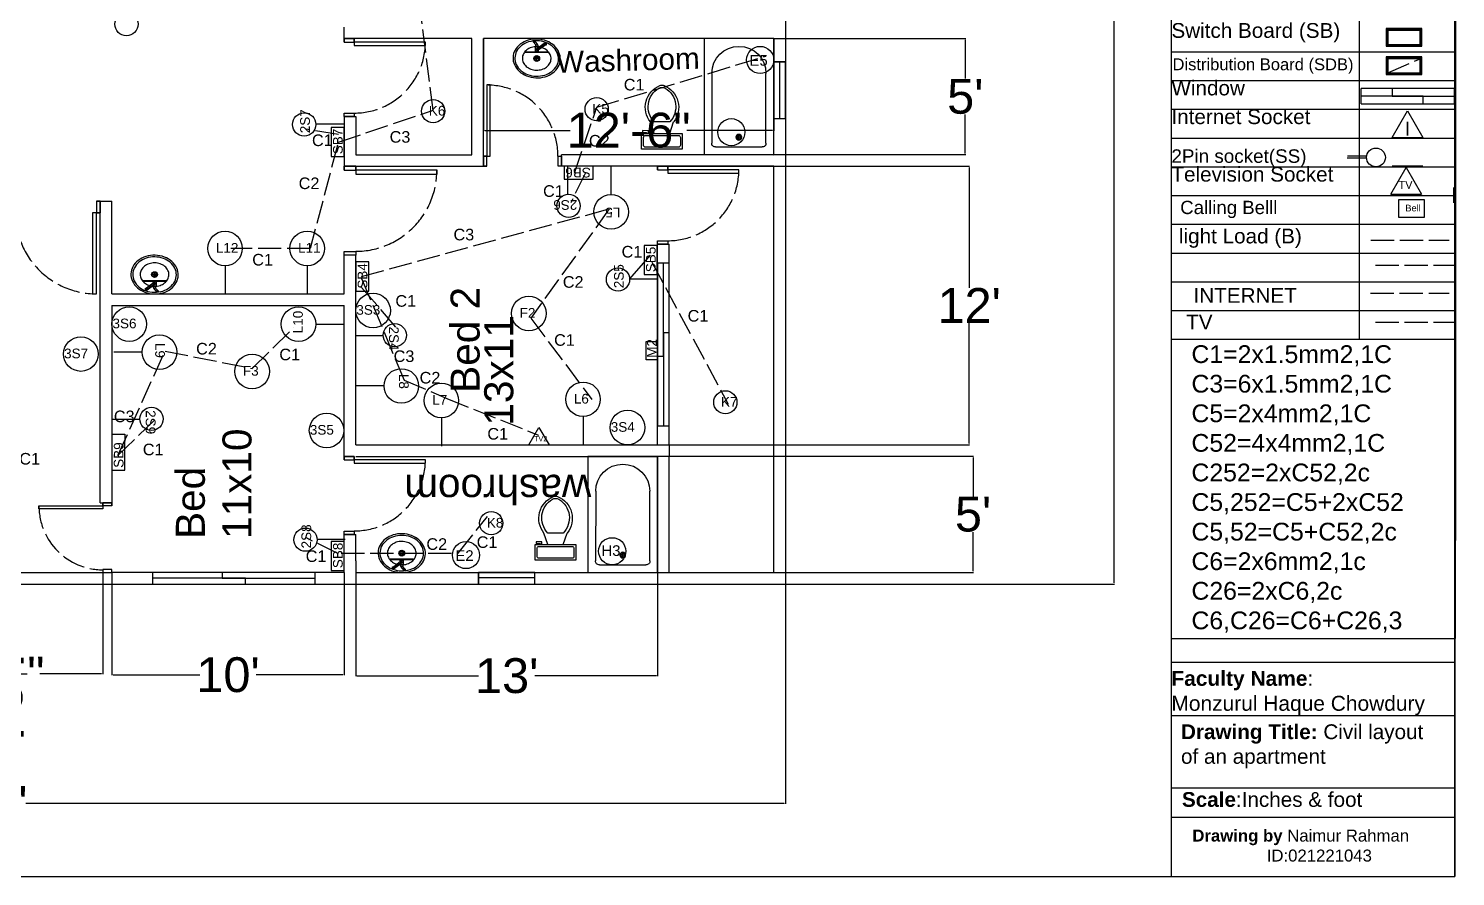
# Model space of a CAD drawing. Header units: inches. Extents: x -412 to 20037, y 548 to 16595.
# Drawn here: x 5575 to 6313, y 7955 to 8393 of the extents above; entities that cross this region are included whole.
import ezdxf
from ezdxf.enums import TextEntityAlignment as Align

# ---------------------------------------------------------------- set-up
doc = ezdxf.new("R2010")
doc.units = ezdxf.units.IN
doc.header["$MEASUREMENT"] = 0
doc.linetypes.add('ACAD_ISO02W100', pattern=[15, 12, -3])
doc.layers.get('Defpoints').update_dxf_attribs({"color": 6})
for name, color, linetype in [('bath', 4, 'Continuous'), ('freecads.com', 7, 'Continuous'), ('Heavy Load', 3, 'ACAD_ISO02W100'), ('iNTERNET', 30, 'ACAD_ISO02W100'), ('light_dwgmodels.com', 250, 'ACAD_ISO02W100'), ('TV WIRE', 62, 'ACAD_ISO02W100')]:
    doc.layers.add(name, color=color, linetype=linetype)
doc.layers.add('text', color=140, linetype='Continuous', lineweight=9)
doc.styles.add('Arial', font='arial.ttf')
doc.styles.get("Standard").update_dxf_attribs({"font": 'arial.ttf'})
doc.dimstyles.new('Copy of civil layout', dxfattribs={"dimtxt": 18, "dimasz": 0.625, "dimexe": 0.18, "dimexo": 0.0625, "dimgap": 0.09, "dimtad": 0, "dimtih": 1, "dimtoh": 1, "dimdec": 1, "dimzin": 0, "dimdsep": 46, "dimlunit": 4, "dimtxsty": 'Standard', "dimcen": 0.09, "dimclrd": 6, "dimclre": 256, "dimclrt": 256, "dimadec": 0, "dimazin": 0, "dimtfac": 1.5, "dimtdec": 1, "dimtofl": 0, "dimtmove": 0, "dimatfit": 0, "dimfxl": 1, "dimtolj": 1, "dimtzin": 0, "dimlwe": -1, "dimarcsym": 0})

# ---------------------------------------------------------------- blocks, each defined once
blk = doc.blocks.new('Bath Tub - 26 x 60 in.')
for p, q in [((8, -18), (10, -18)), ((9, -17), (9, -19))]:
    blk.add_line(p, q)
blk.add_lwpolyline([(0, -36), (0, 0), (60, 0), (60, -36)], close=True)
for points in [[(4, -30), (4, -6)], [(6, -4), (42, -4)], [(42, -32), (6, -32)]]:
    blk.add_lwpolyline(points)
for radius in [1.5, 1]:
    blk.add_circle((9, -18), radius)
for centre, radius, start, end in [((5.75, -5.75), 1.77, 81.8699, 188.1301), ((42, -18), 14, 270, 90), ((5.75, -30.25), 1.77, 171.8699, 278.1301)]:
    blk.add_arc(centre, radius, start, end)
blk = doc.blocks.new('Toilet - top')
for p, q in [((9.5, -6), (9.5, -2)), ((-10, -8.5), (-8, -8.5)), ((-10, -9.5), (-10, -8.5)), ((-7, -9.5), (-10, -9.5)), ((-8, -8.5), (-8, -8)), ((-7, -8), (-7, -9.5)), ((-4, -8), (-6, -14)), ((4, -14), (-4, -14)), ((4, -8), (6, -14))]:
    blk.add_line(p, q)
blk.add_lwpolyline([(10.5, -8), (10.5, 0), (-10.5, 0), (-10.5, -8)], close=True)
for points in [[(-9.5, -2), (-9.5, -6)], [(8.5, -1), (-8.5, -1)], [(-8.5, -7), (8.5, -7)]]:
    blk.add_lwpolyline(points)
for centre, radius, start, end in [((-8.62, -1.88), 0.884, 81.8699, 188.1301), ((-8.62, -6.12), 0.884, 171.8699, 278.1301), ((8.62, -1.88), 0.884, 351.8699, 98.1301), ((8.62, -6.12), 0.884, 261.8699, 8.1301), ((3.52, -21.58), 12.17, 141.46911, 247.97143), ((4.2, -21.82), 11.33, 136.36773, 238.94682), ((-3.52, -21.58), 12.17, 292.02843, 38.53071), ((-4.2, -21.82), 11.33, 301.05301, 43.63209), ((0, -27.88), 4, 245.73182, 294.26817), ((0, -29), 4, 254.86053, 285.13947)]:
    blk.add_arc(centre, radius, start, end)
blk = doc.blocks.new('Sink - Oval top')
for p, q in [((-1, 0), (1, 0)), ((0, 1), (0, -1))]:
    blk.add_line(p, q)
at = {"linetype": 'Continuous'}
for points in [[(-12.23, 0.39, 0.117634), (-11.46, -3.36, 0.104469), (-8.88, -6.8, 0.090016), (-5.08, -9.07, 0.08192), (-0.32, -10.02, 0.08192), (4.49, -9.38, 0.090016), (8.42, -7.36, 0.104469), (11.22, -4.09, 0.117634), (12.23, -0.39, 0.117634), (11.46, 3.36, 0.104469), (8.88, 6.8, 0.090016), (5.08, 9.07, 0.08192), (0.32, 10.02, 0.08192), (-4.49, 9.38, 0.090016), (-8.42, 7.36, 0.104469), (-11.22, 4.09, 0.117634)], [(-11.29, 0.16, 0.118622), (-10.52, -3.25, 0.104678), (-8.07, -6.36, 0.089562), (-4.54, -8.37, 0.081185), (-0.13, -9.15, 0.081185), (4.3, -8.49, 0.089562), (7.89, -6.58, 0.104678), (10.42, -3.55, 0.118622), (11.29, -0.16, 0.118622), (10.52, 3.25, 0.104678), (8.07, 6.36, 0.089562), (4.54, 8.37, 0.081185), (0.13, 9.15, 0.081185), (-4.3, 8.49, 0.089562), (-7.89, 6.58, 0.104678), (-10.42, 3.55, 0.118622)], [(-7.42, 0.08, 0.118283), (-6.91, -2.17, 0.104607), (-5.29, -4.21, 0.089718), (-2.97, -5.53, 0.081436), (-0.07, -6.04, 0.081436), (2.84, -5.59, 0.089718), (5.2, -4.33, 0.104607), (6.86, -2.32, 0.118283), (7.42, -0.08, 0.118283), (6.91, 2.17, 0.104607), (5.29, 4.21, 0.089718), (2.97, 5.53, 0.081436), (0.07, 6.04, 0.081436), (-2.84, 5.59, 0.089718), (-5.2, 4.33, 0.104607), (-6.86, 2.32, 0.118283)]]:
    blk.add_lwpolyline(points, format="xyb", close=True, dxfattribs=at)
for radius in [1.5, 1]:
    blk.add_circle((0, 0), radius)
blk = doc.blocks.new('Faucet - single handle front')
for p, q in [((-2, 6), (-2, 5.5)), ((-1, 6), (-2, 6)), ((-0.5, 4), (-2, 5.5)), ((-2, 5.5), (-1, 5.5)), ((-1, 5.5), (-1, 6)), ((0.5, 4), (-1, 6)), ((-1, 5.5), (0.5, 4)), ((-0.75, 3), (0.75, 3)), ((-0.75, 0.5), (-0.75, 3)), ((-0.75, 1), (0.75, 1)), ((-0.5, 4), (0.5, 4)), ((-0.25, 2), (3.75, 5)), ((3.75, 4.5), (-0.25, 1.5)), ((-0.25, 1.5), (-0.25, 2)), ((0.75, 1.5), (-0.25, 1.5)), ((0.75, 1.5), (4.08742, 4.003)), ((0.75, 3), (0.75, 2.7386)), ((0.75, 1.5), (0.75, 0.5)), ((3.75, 4.5), (3.75, 5)), ((3.75, 5), (4.75, 5)), ((3.75, 4), (3.75, 4.5)), ((4.75, 4.5), (3.75, 4.5)), ((4.75, 4), (3.75, 4)), ((4.75, 5), (4.75, 4.5)), ((4.75, 4.5), (4.75, 4))]:
    blk.add_line(p, q)
blk.add_lwpolyline([(-6, 0), (-6, 0.5), (6, 0.5), (6, 0)], close=True)
for centre, start, end in [((1.25426, 3.0302), 151.0646, 180.8629), ((-1.25426, 3.0302), 359.1371, 28.93536)]:
    blk.add_arc(centre, 2.00448, start, end)
blk = doc.blocks.new('*D106')
at = {"transparency": 16777216}
for p, q in [((5966.38, 8718.2), (6136.5, 8718.2)), ((5966.38, 8106.2), (6136.5, 8106.2))]:
    blk.add_line(p, q, dxfattribs=at)
at = {"color": 6, "lineweight": -2, "transparency": 16777216}
for p, q in [((6136.32, 8717.57), (6136.32, 8421.48)), ((6136.32, 8106.82), (6136.32, 8402.92))]:
    blk.add_line(p, q, dxfattribs=at)
at = {"color": 6, "transparency": 16777216}
for points in [[(6136.22, 8717.57), (6136.43, 8717.57), (6136.32, 8718.2)], [(6136.22, 8106.82), (6136.43, 8106.82), (6136.32, 8106.2)]]:
    blk.add_solid(points, dxfattribs=at)
at = {"layer": 'Defpoints', "color": 0, "transparency": 16777216}
for p in [(5966.32, 8718.2), (5966.32, 8106.2), (6136.32, 8106.2)]:
    blk.add_point(p, dxfattribs=at)
at = {"transparency": 16777216, "insert": (6136.32, 8412.2), "char_height": 18, "attachment_point": 5}
blk.add_mtext("\\A1;51'", dxfattribs=at)
blk = doc.blocks.new('*D122')
at = {"transparency": 16777216}
for p, q in [((5468.33, 8112.21), (5468.33, 8059.59)), ((5613.61, 8112.21), (5613.61, 8059.59))]:
    blk.add_line(p, q, dxfattribs=at)
at = {"color": 6, "lineweight": -2, "transparency": 16777216}
for p, q in [((5468.95, 8059.77), (5500.96, 8059.77)), ((5612.98, 8059.77), (5580.97, 8059.77))]:
    blk.add_line(p, q, dxfattribs=at)
at = {"color": 6, "transparency": 16777216}
for points in [[(5468.95, 8059.88), (5468.95, 8059.67), (5468.33, 8059.77)], [(5612.98, 8059.88), (5612.98, 8059.67), (5613.61, 8059.77)]]:
    blk.add_solid(points, dxfattribs=at)
at = {"layer": 'Defpoints', "color": 0, "transparency": 16777216}
for p in [(5468.33, 8112.27), (5613.61, 8112.27), (5613.61, 8059.77)]:
    blk.add_point(p, dxfattribs=at)
at = {"transparency": 16777216, "insert": (5540.97, 8059.77), "char_height": 18, "attachment_point": 5}
blk.add_mtext('\\A1;12\'-1{\\H1.5x;\\S1/2;}"', dxfattribs=at)
blk = doc.blocks.new('*D123')
at = {"transparency": 16777216}
for p, q in [((5618.33, 8112.21), (5618.33, 8059.09)), ((5738.33, 8112.21), (5738.33, 8059.09))]:
    blk.add_line(p, q, dxfattribs=at)
at = {"color": 6, "lineweight": -2, "transparency": 16777216}
for p, q in [((5618.95, 8059.27), (5663.81, 8059.27)), ((5737.7, 8059.27), (5692.84, 8059.27))]:
    blk.add_line(p, q, dxfattribs=at)
at = {"color": 6, "transparency": 16777216}
for points in [[(5618.95, 8059.38), (5618.95, 8059.17), (5618.33, 8059.27)], [(5737.7, 8059.38), (5737.7, 8059.17), (5738.33, 8059.27)]]:
    blk.add_solid(points, dxfattribs=at)
at = {"layer": 'Defpoints', "color": 0, "transparency": 16777216}
for p in [(5618.33, 8112.27), (5738.33, 8112.27), (5738.33, 8059.27)]:
    blk.add_point(p, dxfattribs=at)
at = {"transparency": 16777216, "insert": (5678.33, 8059.27), "char_height": 18, "attachment_point": 5}
blk.add_mtext("\\A1;10'", dxfattribs=at)
blk = doc.blocks.new('*D124')
at = {"transparency": 16777216}
for p, q in [((5744.33, 8112.21), (5744.33, 8058.59)), ((5900.33, 8112.21), (5900.33, 8058.59))]:
    blk.add_line(p, q, dxfattribs=at)
at = {"color": 6, "lineweight": -2, "transparency": 16777216}
for p, q in [((5744.95, 8058.77), (5807.81, 8058.77)), ((5899.7, 8058.77), (5836.84, 8058.77))]:
    blk.add_line(p, q, dxfattribs=at)
at = {"color": 6, "transparency": 16777216}
for points in [[(5744.95, 8058.88), (5744.95, 8058.67), (5744.33, 8058.77)], [(5899.7, 8058.88), (5899.7, 8058.67), (5900.33, 8058.77)]]:
    blk.add_solid(points, dxfattribs=at)
at = {"layer": 'Defpoints', "color": 0, "transparency": 16777216}
for p in [(5744.33, 8112.27), (5900.33, 8112.27), (5900.33, 8058.77)]:
    blk.add_point(p, dxfattribs=at)
at = {"transparency": 16777216, "insert": (5822.33, 8058.77), "char_height": 18, "attachment_point": 5}
blk.add_mtext("\\A1;13'", dxfattribs=at)
blk = doc.blocks.new('*D125')
at = {"transparency": 16777216}
for p, q in [((5150.33, 8106.21), (5150.33, 7992.59)), ((5966.33, 8106.21), (5966.33, 7992.59))]:
    blk.add_line(p, q, dxfattribs=at)
at = {"color": 6, "lineweight": -2, "transparency": 16777216}
for p, q in [((5150.95, 7992.77), (5542.91, 7992.77)), ((5965.7, 7992.77), (5573.74, 7992.77))]:
    blk.add_line(p, q, dxfattribs=at)
at = {"color": 6, "transparency": 16777216}
for points in [[(5150.95, 7992.88), (5150.95, 7992.67), (5150.33, 7992.77)], [(5965.7, 7992.88), (5965.7, 7992.67), (5966.33, 7992.77)]]:
    blk.add_solid(points, dxfattribs=at)
at = {"layer": 'Defpoints', "color": 0, "transparency": 16777216}
for p in [(5150.33, 8106.27), (5966.33, 8106.27), (5966.33, 7992.77)]:
    blk.add_point(p, dxfattribs=at)
at = {"transparency": 16777216, "insert": (5558.33, 7992.77), "char_height": 18, "attachment_point": 5}
blk.add_mtext("\\A1;68'", dxfattribs=at)
blk = doc.blocks.new('*D129')
at = {"transparency": 16777216}
for p, q in [((5810.33, 8388.21), (5810.33, 8340.59)), ((5960.31, 8388.21), (5960.31, 8340.59))]:
    blk.add_line(p, q, dxfattribs=at)
at = {"color": 6, "lineweight": -2, "transparency": 16777216}
for p, q in [((5810.95, 8340.77), (5855.16, 8340.77)), ((5959.69, 8340.77), (5915.48, 8340.77))]:
    blk.add_line(p, q, dxfattribs=at)
at = {"color": 6, "transparency": 16777216}
for points in [[(5810.95, 8340.88), (5810.95, 8340.67), (5810.33, 8340.77)], [(5959.69, 8340.88), (5959.69, 8340.67), (5960.31, 8340.77)]]:
    blk.add_solid(points, dxfattribs=at)
at = {"layer": 'Defpoints', "color": 0, "transparency": 16777216}
for p in [(5810.33, 8388.27), (5960.31, 8388.27), (5960.31, 8340.77)]:
    blk.add_point(p, dxfattribs=at)
at = {"transparency": 16777216, "insert": (5885.32, 8340.77), "char_height": 18, "attachment_point": 5}
blk.add_mtext('\\A1;12\'-6"', dxfattribs=at)
blk = doc.blocks.new('*D130')
at = {"transparency": 16777216}
for p, q in [((5960.39, 8388.27), (6059.51, 8388.27)), ((5960.39, 8328.27), (6059.51, 8328.27))]:
    blk.add_line(p, q, dxfattribs=at)
at = {"color": 6, "lineweight": -2, "transparency": 16777216}
for p, q in [((6059.33, 8387.65), (6059.33, 8367.52)), ((6059.33, 8328.9), (6059.33, 8349.03))]:
    blk.add_line(p, q, dxfattribs=at)
at = {"color": 6, "transparency": 16777216}
for points in [[(6059.22, 8387.65), (6059.43, 8387.65), (6059.33, 8388.27)], [(6059.22, 8328.9), (6059.43, 8328.9), (6059.33, 8328.27)]]:
    blk.add_solid(points, dxfattribs=at)
at = {"layer": 'Defpoints', "color": 0, "transparency": 16777216}
for p in [(5960.33, 8388.27), (5960.33, 8328.27), (6059.33, 8328.27)]:
    blk.add_point(p, dxfattribs=at)
at = {"transparency": 16777216, "insert": (6059.33, 8358.27), "char_height": 18, "attachment_point": 5}
blk.add_mtext("\\A1;5'", dxfattribs=at)
blk = doc.blocks.new('*D131')
at = {"transparency": 16777216}
for p, q in [((5900.39, 8172.27), (6063.51, 8172.27)), ((5900.39, 8112.27), (6063.51, 8112.27))]:
    blk.add_line(p, q, dxfattribs=at)
at = {"color": 6, "lineweight": -2, "transparency": 16777216}
for p, q in [((6063.33, 8171.65), (6063.33, 8151.52)), ((6063.33, 8112.9), (6063.33, 8133.03))]:
    blk.add_line(p, q, dxfattribs=at)
at = {"color": 6, "transparency": 16777216}
for points in [[(6063.22, 8171.65), (6063.43, 8171.65), (6063.33, 8172.27)], [(6063.22, 8112.9), (6063.43, 8112.9), (6063.33, 8112.27)]]:
    blk.add_solid(points, dxfattribs=at)
at = {"layer": 'Defpoints', "color": 0, "transparency": 16777216}
for p in [(5900.33, 8172.27), (5900.33, 8112.27), (6063.33, 8112.27)]:
    blk.add_point(p, dxfattribs=at)
at = {"transparency": 16777216, "insert": (6063.33, 8142.27), "char_height": 18, "attachment_point": 5}
blk.add_mtext("\\A1;5'", dxfattribs=at)
blk = doc.blocks.new('*D132')
at = {"transparency": 16777216}
for p, q in [((5900.39, 8322.27), (6061.51, 8322.27)), ((5900.39, 8178.27), (6061.51, 8178.27))]:
    blk.add_line(p, q, dxfattribs=at)
at = {"color": 6, "lineweight": -2, "transparency": 16777216}
for p, q in [((6061.33, 8321.65), (6061.33, 8259.4)), ((6061.33, 8178.9), (6061.33, 8241.15))]:
    blk.add_line(p, q, dxfattribs=at)
at = {"color": 6, "transparency": 16777216}
for points in [[(6061.22, 8321.65), (6061.43, 8321.65), (6061.33, 8322.27)], [(6061.22, 8178.9), (6061.43, 8178.9), (6061.33, 8178.27)]]:
    blk.add_solid(points, dxfattribs=at)
at = {"layer": 'Defpoints', "color": 0, "transparency": 16777216}
for p in [(5900.33, 8322.27), (6061.33, 8322.27), (5900.33, 8178.27)]:
    blk.add_point(p, dxfattribs=at)
at = {"transparency": 16777216, "insert": (6061.33, 8250.27), "char_height": 18, "attachment_point": 5}
blk.add_mtext("\\A1;12'", dxfattribs=at)

msp = doc.modelspace()

# ---------------------------------------------------------------- linework, layer by layer
for p, q in [((6165.83, 7955.06), (6165.83, 8917.05)), ((5966.32, 8487.2), (5966.32, 8329.09)), ((5738.32, 8388.2), (5738.32, 8394.2)), ((5804.32, 8388.2), (5743.58, 8388.2)), ((5804.32, 8328.2), (5804.32, 8388.2)), ((5960.32, 8388.2), (5810.32, 8388.2)), ((5810.32, 8327.45), (5810.32, 8388.2)), ((5960.32, 8328.2), (5960.32, 8388.2)), ((5738.32, 8347.9), (5744.32, 8347.9)), ((5738.32, 8347.9), (5738.32, 8322.2)), ((5744.32, 8347.9), (5744.32, 8328.2)), ((5744.32, 8328.2), (5804.32, 8328.2)), ((5850.62, 8322.2), (5850.62, 8328.2)), ((5960.32, 8328.2), (5850.62, 8328.2)), ((5966.32, 8329.09), (5966.32, 8106.2)), ((6266.69, 8326.43), (6256.7, 8326.43)), ((6266.79, 8327.48), (6256.8, 8327.48)), ((5744.32, 8322.2), (5804.32, 8322.2)), ((5804.32, 8322.2), (5810.32, 8322.2)), ((5960.32, 8322.2), (5850.62, 8322.2)), ((5960.32, 8112.2), (5960.32, 8322.2)), ((5612.32, 8154.2), (5612.32, 8304.2)), ((5612.32, 8304.2), (5618.32, 8304.2)), ((5618.32, 8256.2), (5618.32, 8304.2)), ((5900.32, 8281.9), (5906.32, 8281.9)), ((5900.32, 8178.2), (5900.32, 8281.9)), ((5906.32, 8178.2), (5906.32, 8281.9)), ((5738.32, 8256.2), (5738.32, 8276.2)), ((5744.32, 8178.2), (5744.32, 8276.2)), ((5618.32, 8256.2), (5738.32, 8256.2)), ((5618.32, 8250.2), (5738.32, 8250.2)), ((5618.32, 8250.2), (5618.32, 8148.2)), ((5738.32, 8178.2), (5738.32, 8250.2)), ((5625.03, 8183.7), (5625.03, 8180.13)), ((5738.32, 8172.2), (5738.32, 8178.2)), ((5744.32, 8178.2), (5900.32, 8178.2)), ((5906.32, 8178.2), (5906.32, 8172.2)), ((5744.32, 8172.2), (5900.32, 8172.2)), ((5900.32, 8172.2), (5900.32, 8112.2)), ((5906.32, 8112.2), (5906.32, 8172.2)), ((5612.32, 8148.2), (5612.32, 8156.35)), ((5618.32, 8154.2), (5618.32, 8148.2)), ((5612.32, 8148.2), (5618.32, 8148.2)), ((5738.32, 8131.9), (5744.32, 8131.9)), ((5738.32, 8112.2), (5738.32, 8131.9)), ((5744.32, 8118.2), (5744.32, 8131.9)), ((5468.32, 8112.2), (5607.6, 8112.2)), ((5607.6, 8112.2), (5613.6, 8112.2)), ((5738.32, 8112.2), (5618.32, 8112.2)), ((5744.32, 8118.2), (5744.32, 8112.2)), ((5744.32, 8112.2), (5900.32, 8112.2)), ((5906.32, 8112.2), (5960.32, 8112.2)), ((5390.32, 8106.2), (5966.32, 8106.2))]:
    msp.add_line(p, q)
at = {"linetype": 'ByBlock', "lineweight": 25}
for p, q in [((6262.9, 8589.56), (6262.9, 8232.51)), ((6312.6, 8078.07), (6312.6, 8128.71)), ((6165.83, 8078.07), (6312.6, 8078.07))]:
    msp.add_line(p, q, dxfattribs=at)
at = {"color": 3, "linetype": 'ACAD_ISO02W100'}
for p, q in [((5784.32, 8351.2), (5770.82, 8457.7)), ((5868.82, 8352.7), (5956.32, 8379.2)), ((5735.32, 8334.7), (5784.32, 8351.2)), ((5857.32, 8318.7), (5868.82, 8352.7)), ((5735.33, 8338.67), (5718.47, 8341.44)), ((5734.82, 8333.2), (5720.82, 8279.7)), ((5862.98, 8318.88), (5855.52, 8303.38)), ((5747.32, 8265.2), (5875.32, 8300.2)), ((5875.32, 8300.2), (5834.82, 8243.7)), ((5720.82, 8279.7), (5679.82, 8279.7)), ((5897.32, 8272.7), (5936.82, 8199.2)), ((5747.32, 8264.2), (5769.32, 8211.7)), ((5747.32, 8259.61), (5766.59, 8237.14)), ((5690.82, 8217.7), (5712.32, 8238.7)), ((5834.82, 8243.7), (5866.32, 8201.7)), ((5621.32, 8172.7), (5645.82, 8226.7)), ((5645.82, 8226.7), (5690.82, 8217.7)), ((5769.32, 8211.7), (5791.32, 8202.2)), ((5791.32, 8202.2), (5838.82, 8183.2)), ((5621.32, 8172.7), (5640.44, 8191.11)), ((5797.32, 8122.2), (5812.32, 8141.2)), ((5735.47, 8121.85), (5718.49, 8130.22)), ((5736.82, 8122.2), (5797.32, 8122.2))]:
    msp.add_line(p, q, dxfattribs=at)
at = {"color": 143, "true_color": 0x7aafdf}
for p, q in [((5963.54, 8346.95), (5963.54, 8376.19)), ((5836.94, 8109.42), (5807.7, 8109.42))]:
    msp.add_line(p, q, dxfattribs=at)
at = {"color": 0}
for p, q in [((6279.94, 8337.11), (6287.87, 8350.84)), ((6287.87, 8350.84), (6295.8, 8337.11)), ((5723.49, 8344.17), (5738.1, 8344.17)), ((6279.94, 8337.11), (6295.8, 8337.11)), ((5853.96, 8307.6), (5853.96, 8322.21)), ((5876.26, 8307.58), (5876.26, 8322.19)), ((6279.14, 8307.81), (6287.07, 8321.54)), ((6279.88, 8322.44), (6295.74, 8322.44)), ((6287.07, 8321.54), (6294.99, 8307.81)), ((6279.14, 8307.81), (6294.99, 8307.81)), ((5676.76, 8270.81), (5676.76, 8256.2)), ((5719.26, 8270.81), (5719.26, 8256.2)), ((5885.68, 8264.05), (5900.28, 8264.05)), ((5723.71, 8240.64), (5738.31, 8240.64)), ((5758.63, 8234.52), (5744.02, 8234.52)), ((5633.93, 8226.14), (5619.32, 8226.14)), ((5758.93, 8208.64), (5744.32, 8208.64)), ((5861.76, 8192.81), (5861.76, 8178.2)), ((5632.93, 8191.26), (5618.32, 8191.26)), ((5788.56, 8192.17), (5788.56, 8177.56)), ((5833.82, 8178.2), (5839.01, 8187.18)), ((5839.01, 8187.18), (5844.19, 8178.2)), ((5618.3, 8183.7), (5625.03, 8183.7)), ((5833.82, 8178.2), (5844.19, 8178.2)), ((5724.15, 8129.52), (5738.76, 8129.52))]:
    msp.add_line(p, q, dxfattribs=at)
at = {"color": 3}
msp.add_line((5896.4, 8276.28), (5885.84, 8264.05), dxfattribs=at)
for points in [[(4971.18, 7955.06), (6312.33, 7955.06), (6312.33, 8917.05), (4971.18, 8917.05)], [(5618.3, 8180.13), (5618.3, 8165.07), (5625.03, 8165.07), (5625.03, 8180.13)]]:
    msp.add_lwpolyline(points)
for points in [[(6276.83, 8384.24), (6295.18, 8384.24), (6295.18, 8393.41), (6276.83, 8393.41)], [(6277.72, 8385.21), (6294.36, 8385.21), (6294.36, 8392.46), (6277.72, 8392.46)], [(6276.83, 8369.58), (6295.18, 8369.58), (6295.18, 8378.76), (6276.83, 8378.76)], [(6277.72, 8370.55), (6294.36, 8370.55), (6294.36, 8377.8), (6277.72, 8377.8)], [(5960.32, 8376.19), (5960.32, 8376.19), (5966.32, 8376.19), (5966.32, 8376.19)], [(5738.32, 8327.2), (5738.32, 8342.26), (5731.59, 8342.26), (5731.59, 8327.2)], [(5867.05, 8322.2), (5852, 8322.2), (5852, 8315.47), (5867.05, 8315.47)], [(5900.05, 8266.2), (5900.05, 8281.26), (5893.32, 8281.26), (5893.32, 8266.2)], [(5751.05, 8257.7), (5751.05, 8272.76), (5744.32, 8272.76), (5744.32, 8257.7)], [(5894.32, 8222.2), (5894.32, 8231.7), (5900.32, 8231.7), (5900.32, 8222.2)], [(5738.32, 8113.2), (5738.32, 8128.26), (5731.59, 8128.26), (5731.59, 8113.2)], [(5807.7, 8106.2), (5807.7, 8106.2), (5807.7, 8112.2), (5807.7, 8112.2)]]:
    msp.add_lwpolyline(points, close=True)
at = {"color": 4}
for points in [[(6277.26, 8384.72), (6294.73, 8384.72), (6294.73, 8392.93), (6277.26, 8392.93)], [(6277.26, 8370.06), (6294.73, 8370.06), (6294.73, 8378.28), (6277.26, 8378.28)]]:
    msp.add_lwpolyline(points, close=True, dxfattribs=at)
at = {"color": 240, "true_color": 0xed1f24}
for points in [[(5738.32, 8386.45), (5738.32, 8388.2), (5743.58, 8388.2), (5743.58, 8384.69)], [(5743.58, 8349.71), (5743.58, 8347.9), (5738.32, 8347.9), (5738.32, 8349.65)], [(5812.07, 8322.2), (5810.32, 8322.2), (5810.32, 8327.45), (5813.83, 8327.45)], [(5848.81, 8327.45), (5850.62, 8327.45), (5850.62, 8322.2), (5848.87, 8322.2)], [(5738.32, 8320.2), (5738.32, 8322.2), (5744.32, 8322.2), (5744.32, 8318.2)], [(5900.32, 8320.45), (5900.32, 8322.2), (5905.58, 8322.2), (5905.58, 8318.69)], [(5610.32, 8304.2), (5612.32, 8304.2), (5612.32, 8298.2), (5608.32, 8298.2)], [(5905.58, 8283.71), (5905.58, 8281.9), (5900.32, 8281.9), (5900.32, 8283.65)], [(5744.32, 8278.27), (5744.32, 8276.2), (5738.32, 8276.2), (5738.32, 8278.2)], [(5738.32, 8170.45), (5738.32, 8172.2), (5743.58, 8172.2), (5743.58, 8168.69)], [(5618.32, 8146.62), (5618.32, 8148.2), (5613.6, 8148.2), (5613.6, 8145.05)], [(5743.58, 8133.71), (5743.58, 8131.9), (5738.32, 8131.9), (5738.32, 8133.65)]]:
    msp.add_lwpolyline(points, dxfattribs=at)
for points in [[(5738.32, 8388.2), (5738.32, 8386.45), (5743.58, 8386.45), (5743.58, 8388.2)], [(5743.58, 8386.45), (5743.58, 8384.69), (5780.37, 8384.69), (5780.37, 8386.45)], [(5812.07, 8327.45), (5813.83, 8327.45), (5813.83, 8364.25), (5812.07, 8364.25)], [(5738.32, 8347.9), (5738.32, 8349.65), (5743.58, 8349.65), (5743.58, 8347.9)], [(5810.32, 8322.2), (5812.07, 8322.2), (5812.07, 8327.45), (5810.32, 8327.45)], [(5850.62, 8322.2), (5848.87, 8322.2), (5848.87, 8327.45), (5850.62, 8327.45)], [(5738.32, 8322.2), (5738.32, 8320.2), (5744.32, 8320.2), (5744.32, 8322.2)], [(5744.32, 8320.2), (5744.32, 8318.2), (5786.32, 8318.2), (5786.32, 8320.2)], [(5900.32, 8322.2), (5900.32, 8320.45), (5905.58, 8320.45), (5905.58, 8322.2)], [(5905.58, 8320.45), (5905.58, 8318.69), (5942.37, 8318.69), (5942.37, 8320.45)], [(5612.32, 8304.2), (5610.32, 8304.2), (5610.32, 8298.2), (5612.32, 8298.2)], [(5610.32, 8298.2), (5608.32, 8298.2), (5608.32, 8256.2), (5610.32, 8256.2)], [(5900.32, 8281.9), (5900.32, 8283.65), (5905.58, 8283.65), (5905.58, 8281.9)], [(5738.32, 8276.2), (5738.32, 8278.2), (5744.32, 8278.2), (5744.32, 8276.2)], [(5738.32, 8172.2), (5738.32, 8170.45), (5743.58, 8170.45), (5743.58, 8172.2)], [(5743.58, 8170.45), (5743.58, 8168.69), (5780.37, 8168.69), (5780.37, 8170.45)], [(5613.6, 8146.62), (5613.6, 8145.05), (5580.55, 8145.05), (5580.55, 8146.62)], [(5618.32, 8148.2), (5618.32, 8146.62), (5613.6, 8146.62), (5613.6, 8148.2)], [(5738.32, 8131.9), (5738.32, 8133.65), (5743.58, 8133.65), (5743.58, 8131.9)], [(5618.32, 8112.2), (5618.32, 8113.77), (5613.6, 8113.77), (5613.6, 8112.2)]]:
    msp.add_lwpolyline(points, close=True, dxfattribs=at)
at = {"color": 143, "true_color": 0x7aafdf}
for points in [[(5960.32, 8376.19), (5960.32, 8346.95), (5966.32, 8346.95), (5966.32, 8376.19)], [(5906.32, 8188.05), (5906.32, 8272.05), (5900.32, 8272.05), (5900.32, 8188.05)], [(5903.32, 8224.05), (5903.32, 8272.05), (5900.32, 8272.05), (5900.32, 8224.05)], [(5906.32, 8188.05), (5906.32, 8236.05), (5903.32, 8236.05), (5903.32, 8188.05)], [(5639.32, 8106.2), (5723.32, 8106.2), (5723.32, 8112.2), (5639.32, 8112.2)], [(5675.32, 8109.2), (5723.32, 8109.2), (5723.32, 8112.2), (5675.32, 8112.2)], [(5807.7, 8106.2), (5836.94, 8106.2), (5836.94, 8112.2), (5807.7, 8112.2)], [(5639.32, 8106.2), (5687.32, 8106.2), (5687.32, 8109.2), (5639.32, 8109.2)]]:
    msp.add_lwpolyline(points, close=True, dxfattribs=at)
for points in [[(6311.88, 8362.5), (6263.86, 8362.5)], [(6311.88, 8362.5), (6279.87, 8362.5), (6279.87, 8358.49), (6311.88, 8358.49)], [(6263.86, 8354.49), (6295.88, 8354.49), (6295.88, 8358.49), (6263.86, 8358.49)], [(6263.86, 8354.49), (6311.88, 8354.49)]]:
    msp.add_lwpolyline(points, dxfattribs=at)
at = {"color": 0}
msp.add_lwpolyline([(6283.4, 8304.97), (6296.53, 8304.97), (6296.53, 8295.75), (6283.4, 8295.75)], close=True, dxfattribs=at)
for centre, radius in [((5625.82, 8395.7), 6), ((5953.32, 8377.2), 7), ((5784.32, 8350.7), 6), ((5868.82, 8351.7), 6), ((5717.66, 8343.82), 6), ((5938.42, 8339.85), 7), ((5854.31, 8301.77), 6), ((5879.85, 8263.7), 6), ((5764.46, 8234.87), 6), ((5935.32, 8200.2), 6), ((5638.76, 8191.6), 6), ((5814.32, 8137.7), 6), ((5718.32, 8129.17), 6), ((5801.32, 8121.2), 7), ((5876.82, 8123.21), 7)]:
    msp.add_circle(centre, radius)
at = {"color": 4}
msp.add_circle((6271.55, 8326.79), 4.86, dxfattribs=at)
at = {"color": 0}
for centre in [(5876.26, 8298.64), (5676.76, 8279.75), (5719.26, 8279.75), (5753.26, 8247.64), (5833.76, 8246.14), (5627.26, 8240.64), (5714.76, 8240.64), (5602.26, 8225.14), (5642.87, 8226.14), (5690.76, 8216.14), (5767.87, 8208.64), (5788.56, 8201.11), (5861.76, 8201.75), (5729.26, 8185.64), (5884.76, 8187.14)]:
    msp.add_circle(centre, 8.94, dxfattribs=at)
at = {"color": 240, "linetype": 'ACAD_ISO02W100', "true_color": 0xed1f24}
for centre, radius, start, end in [((5743.58, 8386.45), 36.73, 270, 0), ((5812.07, 8327.45), 36.73, 0, 90), ((5744.32, 8320.2), 41.93, 270, 0), ((5905.58, 8320.45), 36.73, 270, 0), ((5610.32, 8298.2), 41.93, 180, 270), ((5743.58, 8170.45), 36.73, 270, 0), ((5613.6, 8146.62), 32.99, 180, 270)]:
    msp.add_arc(centre, radius, start, end, dxfattribs=at)
at = {"layer": 'bath', "color": 254, "true_color": 0xddb3d4}
for p, q in [((6312.62, 8614.12), (6312.62, 8128.71)), ((6312.33, 8562.9), (6312.33, 8077.49)), ((6165.83, 8381.38), (6312.62, 8381.38)), ((6165.83, 8366.52), (6312.62, 8366.52)), ((6165.83, 8351.66), (6312.62, 8351.66)), ((6165.83, 8336.8), (6312.62, 8336.8)), ((6165.83, 8321.93), (6312.62, 8321.93)), ((6165.83, 8307.07), (6312.62, 8307.07)), ((6165.83, 8292.21), (6312.62, 8292.21)), ((6165.83, 8277.34), (6312.62, 8277.34)), ((6165.83, 8262.48), (6312.62, 8262.48)), ((6165.83, 8247.62), (6312.62, 8247.62)), ((6165.83, 8232.75), (6312.62, 8232.75))]:
    msp.add_line(p, q, dxfattribs=at)
at = {"layer": 'bath', "color": 0, "linetype": 'ACAD_ISO02W100'}
msp.add_line((6277.72, 8370.55), (6294.36, 8377.8), dxfattribs=at)
at = {"layer": 'bath', "color": 4, "linetype": 'ACAD_ISO02W100'}
for p, q in [((6263.86, 8354.49), (6263.86, 8362.5)), ((6311.88, 8362.5), (6311.88, 8354.49)), ((6311.59, 8311.28), (6311.59, 8303.28))]:
    msp.add_line(p, q, dxfattribs=at)
at = {"layer": 'freecads.com', "lineweight": 30}
for p, q in [((6312.33, 8340.4), (6312.33, 8462.73)), ((6312.33, 8338.87), (6312.33, 7955.06)), ((6165.83, 8065.83), (6312.33, 8065.83)), ((6165.83, 8038.31), (6312.33, 8038.31)), ((6165.83, 8000.94), (6312.33, 8000.94)), ((6165.83, 7985.65), (6312.33, 7985.65)), ((6165.83, 7955.06), (6312.33, 7955.06))]:
    msp.add_line(p, q, dxfattribs=at)
at = {"layer": 'Heavy Load'}
msp.add_line((6268.92, 8284.02), (6309.44, 8284.02), dxfattribs=at)
at = {"layer": 'Heavy Load', "color": 6}
msp.add_line((6271.29, 8271.1), (6311.82, 8271.1), dxfattribs=at)
at = {"layer": 'Heavy Load', "color": 150}
msp.add_line((6268.79, 8256.7), (6309.32, 8256.7), dxfattribs=at)
at = {"layer": 'Heavy Load', "color": 2}
msp.add_line((6271.29, 8241.61), (6311.81, 8241.61), dxfattribs=at)

# ---------------------------------------------------------------- block references
at = {"layer": 'bath'}
for name, p, rotation in [('Sink - Oval top', (5837.82, 8377.95), 179.0122396003602), ('Faucet - single handle front', (5837.87, 8380.95), 359.0122396003601), ('Faucet - single handle front', (5640.34, 8263.22), 180), ('Faucet - single handle front', (5768.08, 8119.22), 180)]:
    msp.add_blockref(name, p, dxfattribs=dict(at, rotation=rotation))
at = {"layer": 'bath', "xscale": -1}
for name, p, rotation in [('Bath Tub - 26 x 60 in.', (5960.29, 8328.2), 269.9707958308226), ('Toilet - top', (5902.56, 8331.12), 179.9707958308224), ('Bath Tub - 26 x 60 in.', (5900.29, 8112.2), 269.9707958308226), ('Toilet - top', (5847.56, 8118.62), 179.9707958308224)]:
    msp.add_blockref(name, p, dxfattribs=dict(at, rotation=rotation))
at = {"layer": 'bath'}
for p in [(5640.34, 8266.22), (5768.08, 8122.22)]:
    msp.add_blockref('Sink - Oval top', p, dxfattribs=at)

# ---------------------------------------------------------------- texts
for s, height, rotation, p in [('Washroom', 10.996, 1.606, (5847.99, 8370.56)), ('2S7', 5, 90, (5720.6, 8339.3)), ('SB7', 5, 90, (5737.58, 8328.44)), ('SB6', 5, 180, (5865.81, 8321.45)), ('2S6', 5, 180, (5858.83, 8304.71)), ('L5', 5, 180, (5881.02, 8300.82)), ('SB5', 5, 90, (5899.31, 8267.44)), ('SB4', 5, 90, (5750.31, 8258.94)), ('2S5', 5, 90, (5882.79, 8259.18)), ('Bed 2', 15, 90, (5808.32, 8205.09)), ('L10', 5, 90, (5716.95, 8235.88)), ('13x11', 15, 90, (5825.71, 8188.15)), ('2S4', 5, 270, (5761.52, 8239.39)), ('L9', 5, 270, (5640.69, 8230.9)), ('L8', 5, 270, (5766.69, 8214.9)), ('2S9', 5, 270, (5635.82, 8196.13)), ('11x10', 15, 90, (5690.43, 8129.56)), ('SB9', 5, 90, (5624.29, 8166.31)), ('Bed', 15, 90, (5666.33, 8129.56)), ('washroom', 15, 180, (5866.01, 8162.72)), ('2S8', 5, 90, (5721.26, 8124.65)), ('SB8', 5, 90, (5737.58, 8114.44))]:
    msp.add_text(s, height=height, rotation=rotation).set_placement(p)
for s, height, p in [('K6', 5, (5782.06, 8348.44)), ('K5', 5, (5866.56, 8349.44)), ('Bell', 3.413, (6286.73, 8298.9)), ('L12', 5, (5672.01, 8277.56)), ('L11', 5, (5714.51, 8277.56)), ('3S3', 5, (5744.59, 8245.46)), ('F2', 5, (5829.01, 8243.96)), ('3S6', 5, (5618.59, 8238.46)), ('3S7', 5, (5593.59, 8222.96)), ('F3', 5, (5686.01, 8213.96)), ('L7', 5, (5783.8, 8198.93)), ('L6', 5, (5857.01, 8199.56)), ('K7', 5, (5933.06, 8197.94)), ('3S5', 5, (5720.59, 8183.46)), ('3S4', 5, (5876.09, 8184.96)), ('K8', 5, (5812.06, 8135.44))]:
    msp.add_text(s, height=height).set_placement(p)
at = {"color": 0, "style": 'Arial'}
msp.add_text('I', height=7.13, dxfattribs=at).set_placement((6287.87, 8341.69), align=Align.MIDDLE_CENTER)
at = {"char_height": 5.5}
for s, insert, attachment_point in [('E5', (5947.82, 8379.7), 1), ('H3', (5871.32, 8120.71), 7), ('E2', (5795.82, 8123.7), 1)]:
    msp.add_mtext_dynamic_manual_height_columns(s, width=7.5, gutter_width=1, heights=[0], dxfattribs=dict(at, insert=insert, attachment_point=attachment_point))
at = {"color": 3, "linetype": 'ACAD_ISO02W100', "char_height": 6, "attachment_point": 1}
for s, insert in [('C1', (5882.82, 8367.41)), ('C3', (5761.82, 8340.41)), ('C1', (5721.7, 8338.65)), ('C2', (5864.82, 8338.41)), ('C2', (5714.82, 8316.41)), ('C1', (5841.12, 8312.41)), ('C3', (5794.82, 8289.91)), ('C1', (5881.69, 8281.05)), ('C1', (5690.82, 8276.91)), ('C2', (5851.32, 8265.41)), ('C1', (5764.8, 8255.59)), ('C1', (5915.82, 8247.91)), ('C2', (5661.82, 8230.91)), ('C1', (5846.82, 8235.41)), ('C1', (5704.82, 8227.91)), ('C3', (5763.89, 8227.04)), ('C2', (5777.32, 8215.91)), ('C3', (5619.32, 8195.91)), ('C1', (5812.32, 8186.91)), ('C1', (5634.28, 8178.8)), ('C1', (5570.45, 8174.01)), ('C2', (5780.82, 8129.91)), ('C1', (5806.82, 8130.91)), ('C1', (5718.44, 8123.65))]:
    msp.add_mtext_dynamic_manual_height_columns(s, width=39.7938, gutter_width=60, heights=[0], dxfattribs=dict(at, insert=insert))
at = {"color": 7, "insert": (6170.39, 8304.38), "char_height": 6.8811, "attachment_point": 1}
msp.add_mtext_dynamic_manual_height_columns('{\\C4;Calling Belll}', width=66.5172, gutter_width=1.53, heights=[0], dxfattribs=at)
at = {"insert": (5894.82, 8223.2), "char_height": 5, "attachment_point": 1, "rotation": 90}
msp.add_mtext_dynamic_manual_height_columns('{\\C1;M2}', width=23.5, gutter_width=1, heights=[0], dxfattribs=at)
at = {"lineweight": 25, "insert": (6176.18, 8229.69), "char_height": 9.1748, "attachment_point": 1}
msp.add_mtext_dynamic_manual_height_columns('{\\fArialMT|b0|i0|c0|p32;C1=2x1.5mm2,1C\\PC3=6x1.5mm2,1C\\PC5=2x4mm2,1C\\PC52=4x4mm2,1C\\PC252=2xC52,2c\\PC5,252=C5+2xC52\\PC5,52=C5+C52,2c\\PC6=2x6mm2,1c\\PC26=2xC6,2c\\PC6,C26=C6+C26,3}', width=109.3404, gutter_width=0.963, heights=[0], dxfattribs=at)
at = {"layer": 'bath', "color": 4, "linetype": 'ACAD_ISO02W100', "attachment_point": 1}
for s, width, gutter_width, insert, char_height in [('Switch Board (SB)', 97.3453, 1.53, (6165.83, 8396.25), 7.6457), ('Distribution Board (SDB)', 1523.0742, 1.53, (6166.4, 8377.98), 6.1165), ('Window', 97.3453, 1.53, (6165.83, 8366.52), 7.646), ('Internet Socket', 97.3453, 1.53, (6165.83, 8351.66), 7.6457), ('2Pin socket(SS)', 88.769, 1.39, (6165.83, 8330.97), 6.972), ('Television Socket', 97.3453, 1.53, (6165.83, 8321.93), 7.6457), ('{\\C31;\\c6737150;TV}', 11.8905, 1.38, (6283.1, 8314.68), 4.1287), ('{\\C31;\\c6737150;TV2}', 7.776, 0.9, (5836.41, 8182.69), 2.7)]:
    msp.add_mtext_dynamic_manual_height_columns(s, width=width, gutter_width=gutter_width, heights=[0], dxfattribs=dict(at, insert=insert, char_height=char_height))
at = {"layer": 'iNTERNET', "lineweight": 25, "insert": (6177.27, 8259.27), "char_height": 7.646, "attachment_point": 1}
msp.add_mtext_dynamic_manual_height_columns('INTERNET', width=31.3472, gutter_width=1.53, heights=[0], dxfattribs=at)
at = {"layer": 'light_dwgmodels.com', "insert": (6169.72, 8289.98), "char_height": 7.6457, "attachment_point": 1}
msp.add_mtext_dynamic_manual_height_columns('{\\C4;light Load (B)}', width=73.3982, gutter_width=1.53, heights=[0.5], dxfattribs=at)
at = {"layer": 'text', "color": 0, "attachment_point": 1}
for s, width, gutter_width, heights, insert, char_height in [('{\\fArial|b1|i0|c0|p34;Faculty Name\\fArial|b0|i0|c0|p34;\\C256;: \\PMonzurul Haque Chowdury}', 492.2579, 1.55, [49], (6165.83, 8061.36), 7.7415), ('{\\fArial|b1|i0|c0|p34;\\C7;Drawing Title:\\fArial|b0|i0|c0|p34;\\C256;\\c0; \\C256;Civil layout of an apartment}', 127.3143, 1.53, [0], (6170.79, 8033.71), 7.64565), ('{\\fArial|b1|i0|c0|p34;\\C7;Scale\\fArial|b0|i0|c0|p34;\\C256;:Inches & foot}', 113.2787, 1.53, [0], (6171.27, 7998.7), 7.6457), ('{\\fArial|b1|i0|c0|p34;\\C9;Drawing by\\C256; \\fArial|b0|i0|c0|p34;Naimur Rahman\\P                ID:021221043}', 137.0363, 1.55, [0], (6176.64, 7979.3), 6.1932)]:
    msp.add_mtext_dynamic_manual_height_columns(s, width=width, gutter_width=gutter_width, heights=heights, dxfattribs=dict(at, insert=insert, char_height=char_height))
at = {"layer": 'TV WIRE', "lineweight": 25, "insert": (6173.45, 8245.51), "char_height": 7.646, "attachment_point": 1}
msp.add_mtext_dynamic_manual_height_columns('TV', width=22.937, gutter_width=1.53, heights=[0], dxfattribs=at)

# ---------------------------------------------------------------- dimensions: what is measured, and where the dimension line sits
for base, p1, p2, picture, middle in [((6136.32, 8106.2), (5966.32, 8718.2), (5966.32, 8106.2), '*D106', (6136.32, 8412.2)), ((6059.33, 8328.27), (5960.33, 8388.27), (5960.33, 8328.27), '*D130', (6059.33, 8358.27)), ((6063.33, 8112.27), (5900.33, 8172.27), (5900.33, 8112.27), '*D131', (6063.33, 8142.27))]:
    dim = msp.add_linear_dim(base=base, p1=p1, p2=p2, angle=90, dimstyle='Copy of civil layout')
    dim.commit()
    dim.dimension.update_dxf_attribs({"geometry": picture, "text_midpoint": middle})
for base, p1, p2, picture, middle in [((5960.31, 8340.77), (5810.33, 8388.27), (5960.31, 8388.27), '*D129', (5885.32, 8340.77)), ((5613.61, 8059.77), (5468.33, 8112.27), (5613.61, 8112.27), '*D122', (5540.97, 8059.77)), ((5738.33, 8059.27), (5618.33, 8112.27), (5738.33, 8112.27), '*D123', (5678.33, 8059.27)), ((5900.33, 8058.77), (5744.33, 8112.27), (5900.33, 8112.27), '*D124', (5822.33, 8058.77)), ((5966.33, 7992.77), (5150.33, 8106.27), (5966.33, 8106.27), '*D125', (5558.33, 7992.77))]:
    dim = msp.add_linear_dim(base=base, p1=p1, p2=p2, dimstyle='Copy of civil layout')
    dim.commit()
    dim.dimension.update_dxf_attribs({"geometry": picture, "text_midpoint": middle})
dim = msp.add_aligned_dim(p1=(5900.33, 8178.27), p2=(5900.33, 8322.27), distance=-161, dimstyle='Copy of civil layout')
dim.commit()
dim.dimension.update_dxf_attribs({"geometry": '*D132', "text_midpoint": (6061.33, 8250.27)})

doc.saveas('drawing.dxf')
